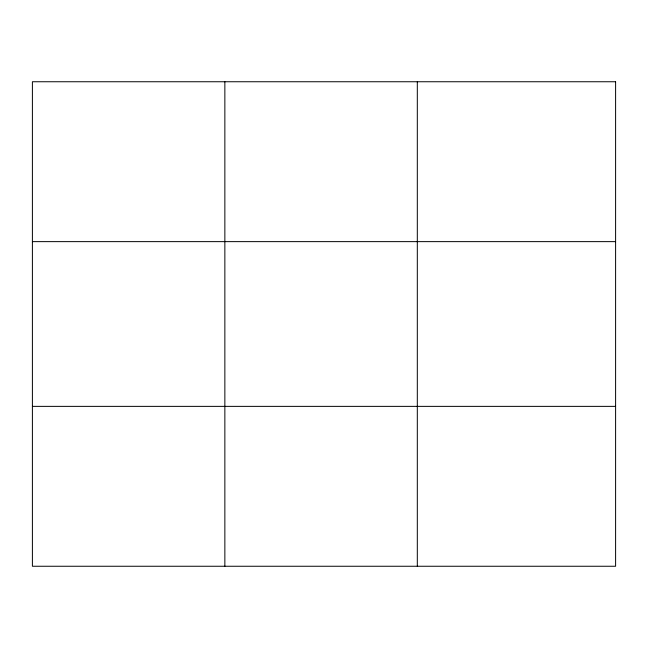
<?xml version="1.0" encoding="UTF-8"?>
<svg xmlns="http://www.w3.org/2000/svg" width="648" height="648" viewBox="0 0 648 648"><rect width="100%" height="100%" fill="white"/><g stroke="black" fill="none" stroke-linecap="round" stroke-linejoin="round"><path stroke-width="0.97" d="M224.856 81.745L224.856 566.255M417.312 81.745L417.312 566.255M32.4 241.631L615.6 241.631M32.4 406.369L615.6 406.369M615.6 81.745L615.6 566.255L32.4 566.255L32.4 81.745L615.6 81.745"/></g></svg>
